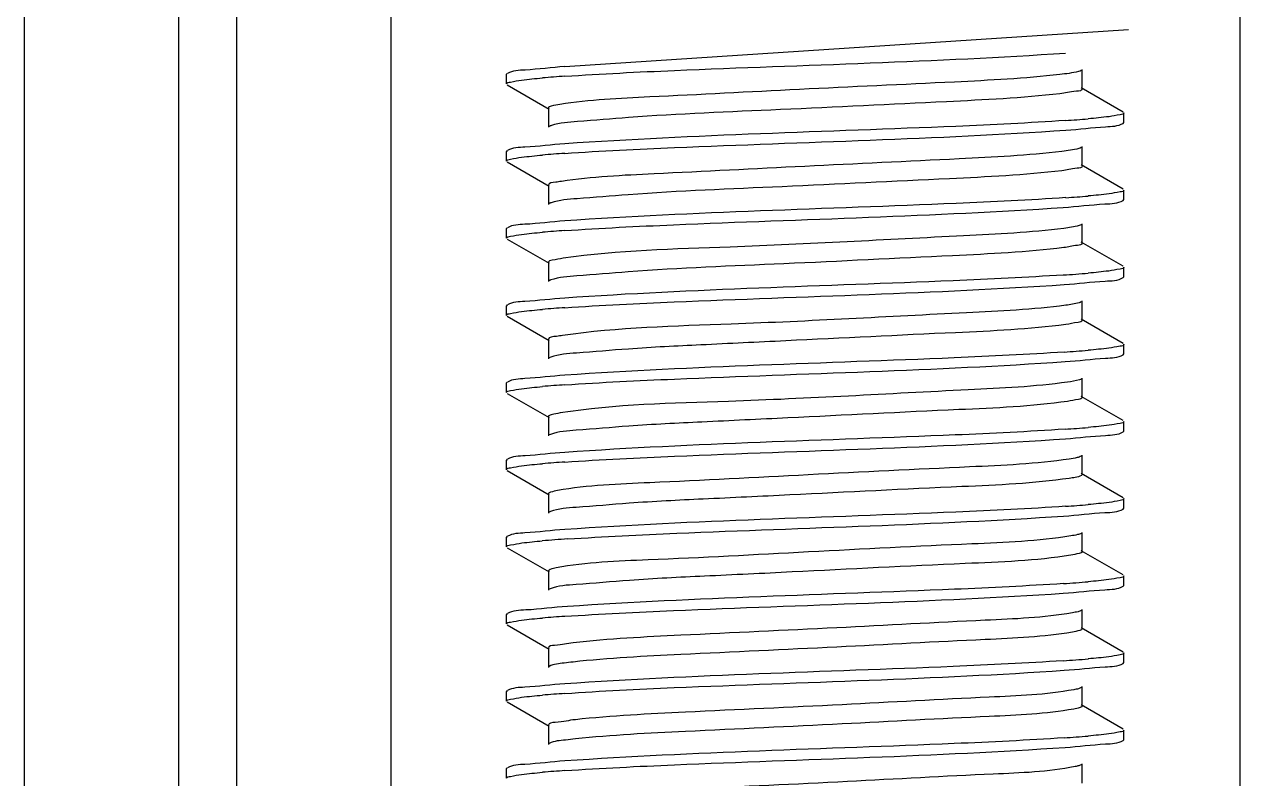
# Model space of a CAD drawing. Extents: x 1725261 to 1937680, y 860327 to 1571294.
# Drawn here: x 1831691.6 to 1832066.7, y 1215101.3 to 1215334.2 of the extents above; entities that cross this region are included whole.
import ezdxf

# ---------------------------------------------------------------- set-up
doc = ezdxf.new("R2010")
doc.units = 0
doc.header["$LTSCALE"] = 1000
doc.header["$MEASUREMENT"] = 0

msp = doc.modelspace()

# ---------------------------------------------------------------- linework, layer by layer
at = {"linetype": 'Continuous'}
for p, q in [((1831691.64, 1215988.29), (1831691.64, 1211247.26)), ((1831739.26, 1215988.29), (1831739.26, 1211247.26)), ((1831757.12, 1215988.29), (1831757.12, 1211247.26)), ((1831804.75, 1215988.29), (1831804.75, 1211247.26)), ((1832066.69, 1215988.29), (1832066.69, 1211247.26)), ((1831858.46, 1215321.12), (1832032.39, 1215332.55)), ((1831840.69, 1215319.01), (1831840.47, 1215318.75)), ((1831840.47, 1215315.78), (1831840.47, 1215318.75)), ((1831840.47, 1215315.78), (1831840.47, 1215318.75)), ((1832018.08, 1215314.29), (1832018.08, 1215320.24)), ((1831840.69, 1215315.52), (1831853.62, 1215308.03)), ((1832030.75, 1215307.11), (1832017.82, 1215314.59)), ((1831853.36, 1215308.34), (1831853.36, 1215302.38)), ((1832030.97, 1215303.87), (1832030.97, 1215306.85)), ((1832030.97, 1215303.87), (1832030.97, 1215306.85)), ((1832030.75, 1215303.61), (1832030.97, 1215303.87)), ((1831840.69, 1215295.2), (1831840.47, 1215294.94)), ((1831840.47, 1215291.96), (1831840.47, 1215294.94)), ((1831840.47, 1215291.96), (1831840.47, 1215294.94)), ((1832018.08, 1215290.48), (1832018.08, 1215296.43)), ((1831840.69, 1215291.7), (1831853.62, 1215284.22)), ((1832030.75, 1215283.3), (1832017.82, 1215290.78)), ((1831853.36, 1215284.52), (1831853.36, 1215278.57)), ((1832030.75, 1215279.8), (1832030.97, 1215280.06)), ((1832030.97, 1215280.06), (1832030.97, 1215283.03)), ((1832030.97, 1215280.06), (1832030.97, 1215283.03)), ((1832018.08, 1215266.66), (1832018.08, 1215272.62)), ((1831840.69, 1215271.39), (1831840.47, 1215271.13)), ((1831840.47, 1215268.15), (1831840.47, 1215271.13)), ((1831840.47, 1215268.15), (1831840.47, 1215271.13)), ((1831840.69, 1215267.89), (1831853.62, 1215260.41)), ((1832030.75, 1215259.48), (1832017.82, 1215266.96)), ((1831853.36, 1215260.71), (1831853.36, 1215254.76)), ((1832030.97, 1215256.25), (1832030.97, 1215259.22)), ((1832030.97, 1215256.25), (1832030.97, 1215259.22)), ((1832030.75, 1215255.98), (1832030.97, 1215256.25)), ((1831840.69, 1215247.58), (1831840.47, 1215247.32)), ((1831840.47, 1215244.34), (1831840.47, 1215247.32)), ((1831840.47, 1215244.34), (1831840.47, 1215247.32)), ((1832018.08, 1215242.85), (1832018.08, 1215248.8)), ((1831840.69, 1215244.08), (1831853.62, 1215236.6)), ((1832030.75, 1215235.67), (1832017.82, 1215243.15)), ((1831853.36, 1215236.9), (1831853.36, 1215230.94)), ((1832030.97, 1215232.43), (1832030.97, 1215235.41)), ((1831854.07, 1215231.44), (1831853.62, 1215231.25)), ((1832030.75, 1215232.17), (1832030.97, 1215232.43)), ((1831840.69, 1215223.76), (1831840.47, 1215223.5)), ((1831840.47, 1215220.53), (1831840.47, 1215223.5)), ((1831840.47, 1215220.53), (1831840.47, 1215223.5)), ((1832018.08, 1215219.04), (1832018.08, 1215224.99)), ((1831840.69, 1215220.27), (1831853.62, 1215212.78)), ((1832030.75, 1215211.86), (1832017.82, 1215219.34)), ((1831853.36, 1215213.08), (1831853.36, 1215207.13)), ((1832030.75, 1215208.36), (1832030.97, 1215208.62)), ((1832030.97, 1215208.62), (1832030.97, 1215211.6)), ((1832030.97, 1215208.62), (1832030.97, 1215211.6)), ((1831854.01, 1215207.61), (1831853.62, 1215207.43)), ((1832018.08, 1215195.22), (1832018.08, 1215201.18)), ((1831840.69, 1215199.95), (1831840.47, 1215199.69)), ((1831840.47, 1215196.71), (1831840.47, 1215199.69)), ((1831840.47, 1215196.71), (1831840.47, 1215199.69)), ((1831840.69, 1215196.45), (1831853.62, 1215188.97)), ((1832030.75, 1215188.04), (1832017.82, 1215195.53)), ((1831853.36, 1215189.27), (1831853.36, 1215183.32)), ((1832030.97, 1215184.81), (1832030.97, 1215187.78)), ((1832030.97, 1215184.81), (1832030.97, 1215187.78)), ((1831853.97, 1215183.78), (1831853.62, 1215183.62)), ((1832030.75, 1215184.55), (1832030.97, 1215184.81)), ((1831840.69, 1215176.14), (1831840.47, 1215175.88)), ((1831840.47, 1215172.9), (1831840.47, 1215175.88)), ((1831840.47, 1215172.9), (1831840.47, 1215175.88)), ((1832018.08, 1215171.41), (1832018.08, 1215177.37)), ((1831840.69, 1215172.64), (1831853.62, 1215165.16)), ((1832030.75, 1215164.23), (1832017.82, 1215171.71)), ((1831853.36, 1215165.46), (1831853.36, 1215159.51)), ((1832030.97, 1215160.99), (1832030.97, 1215163.97)), ((1832030.97, 1215160.99), (1832030.97, 1215163.97)), ((1831853.93, 1215159.95), (1831853.62, 1215159.81)), ((1832030.75, 1215160.73), (1832030.97, 1215160.99)), ((1831840.69, 1215152.32), (1831840.47, 1215152.06)), ((1832018.08, 1215147.6), (1832018.08, 1215153.55)), ((1831840.47, 1215149.09), (1831840.47, 1215152.06)), ((1831840.47, 1215149.09), (1831840.47, 1215152.06)), ((1831840.69, 1215148.83), (1831853.62, 1215141.34)), ((1832030.75, 1215140.42), (1832017.82, 1215147.9)), ((1831853.36, 1215141.65), (1831853.36, 1215135.69)), ((1832030.75, 1215136.92), (1832030.97, 1215137.18)), ((1832030.97, 1215137.18), (1832030.97, 1215140.16)), ((1832030.97, 1215137.18), (1832030.97, 1215140.16)), ((1832018.08, 1215123.79), (1832018.08, 1215129.74)), ((1831840.69, 1215128.51), (1831840.47, 1215128.25)), ((1831840.47, 1215125.27), (1831840.47, 1215128.25)), ((1831840.47, 1215125.27), (1831840.47, 1215128.25)), ((1831840.69, 1215125.01), (1831853.62, 1215117.53)), ((1832030.75, 1215116.61), (1832017.82, 1215124.09)), ((1831853.36, 1215117.83), (1831853.36, 1215111.88)), ((1832030.97, 1215113.37), (1832030.97, 1215116.35)), ((1832030.97, 1215113.37), (1832030.97, 1215116.35)), ((1832030.75, 1215113.11), (1832030.97, 1215113.37)), ((1831840.69, 1215104.7), (1831840.47, 1215104.44)), ((1831840.47, 1215101.46), (1831840.47, 1215104.44)), ((1831840.47, 1215101.46), (1831840.47, 1215104.44)), ((1832018.08, 1215099.97), (1832018.08, 1215105.93))]:
    msp.add_line(p, q, dxfattribs=at)
for centre, radius, start, end in [((1831885.83, 1214909.31), 409.75, 93.8309, 94.8034), ((1831985.62, 1215713.06), 409.49, 273.831, 274.805), ((1831885.75, 1214886.61), 408.64, 93.8384, 94.8035), ((1831985.74, 1215687.85), 408.1, 273.8416, 274.804), ((1831885.75, 1214862.72), 408.71, 93.8379, 94.8036), ((1831984.66, 1215677.53), 421.63, 273.7501, 274.8057), ((1831885.85, 1214837.72), 409.9, 93.83, 94.8034), ((1831985.07, 1215648.55), 416.44, 273.7834, 274.8062), ((1831885.87, 1214813.63), 410.18, 93.8281, 94.8033), ((1831985.4, 1215620.62), 412.32, 273.8111, 274.8058), ((1831885.84, 1214790.22), 409.77, 93.8308, 94.8034), ((1831985.62, 1215594.06), 409.56, 273.8305, 274.805), ((1831886.87, 1214753.41), 422.82, 93.743, 94.805), ((1831984.78, 1215580.77), 420.12, 273.7591, 274.8063), ((1831885.75, 1214743.71), 408.65, 93.8383, 94.8036), ((1831984.65, 1215558.65), 421.81, 273.7489, 274.8056), ((1831885.85, 1214718.67), 409.88, 93.8301, 94.8034), ((1831985.06, 1215529.64), 416.6, 273.7824, 274.8062), ((1831885.87, 1214694.56), 410.18, 93.8281, 94.8033)]:
    msp.add_arc(centre, radius, start, end, dxfattribs=at)
for points, knots in [([(1831858.46, 1215318.14), (1831869.74, 1215318.91), (1831921.24, 1215321.39), (1831972.82, 1215322.58), (1832012.98, 1215325.32)], [0, 0, 0, 0, 0.219207, 1, 1, 1, 1]), ([(1831858.48, 1215321.12), (1831854.37, 1215320.84), (1831848.59, 1215320.04), (1831842.3, 1215319.94), (1831840.7, 1215319.01)], [0, 0, 0, 0, 0.690341, 1, 1, 1, 1]), ([(1832011.17, 1215318.68), (1832000.39, 1215317.44), (1831973.57, 1215316.09), (1831931.38, 1215314.15), (1831890.79, 1215311.99), (1831866.05, 1215310.91), (1831856.87, 1215309.45)], [0, 0, 0, 0, 0.210492, 0.520764, 0.819615, 1, 1, 1, 1]), ([(1832017.82, 1215319.94), (1832017.57, 1215319.79), (1832015.38, 1215319.12), (1832013.12, 1215318.9), (1832011.17, 1215318.68)], [0, 0, 0, 0, 0.130925, 1, 1, 1, 1]), ([(1831840.47, 1215315.78), (1831840.47, 1215316.21), (1831842.76, 1215316.5), (1831843.91, 1215316.81), (1831845.07, 1215316.96)], [0, 0, 0, 0, 0.271512, 1, 1, 1, 1]), ([(1832018.08, 1215314.29), (1832018.09, 1215313.65), (1832014.57, 1215313.42), (1832012.9, 1215312.92), (1832011.17, 1215312.72)], [0, 0, 0, 0, 0.268344, 1, 1, 1, 1]), ([(1832011.17, 1215312.72), (1831999.55, 1215311.39), (1831970.76, 1215310.05), (1831926.41, 1215307.81), (1831888.38, 1215306.32), (1831864.92, 1215304.35), (1831856.9, 1215303.75), (1831854.29, 1215302.95)], [0, 0, 0, 0, 0.223118, 0.549331, 0.848052, 0.947905, 1, 1, 1, 1]), ([(1831856.87, 1215309.45), (1831855.99, 1215309.31), (1831855.04, 1215309.08), (1831853.36, 1215308.68), (1831853.36, 1215308.34)], [0, 0, 0, 0, 0.719855, 1, 1, 1, 1]), ([(1832030.97, 1215306.85), (1832030.97, 1215306.42), (1832028.7, 1215306.13), (1832027.55, 1215305.82), (1832026.41, 1215305.67)], [0, 0, 0, 0, 0.27162, 1, 1, 1, 1]), ([(1831854.29, 1215302.95), (1831854.16, 1215302.91), (1831853.93, 1215302.84), (1831853.71, 1215302.74), (1831853.62, 1215302.68)], [0, 0, 0, 0, 0.565422, 1, 1, 1, 1]), ([(1832012.98, 1215304.48), (1832001.71, 1215303.71), (1831950.2, 1215301.23), (1831898.63, 1215300.04), (1831858.46, 1215297.31)], [0, 0, 0, 0, 0.219225, 1, 1, 1, 1]), ([(1832013.08, 1215301.51), (1832017.17, 1215301.79), (1832022.9, 1215302.58), (1832029.15, 1215302.69), (1832030.74, 1215303.61)], [0, 0, 0, 0, 0.690204, 1, 1, 1, 1]), ([(1831858.39, 1215294.33), (1831869.68, 1215295.1), (1831921.24, 1215297.58), (1831972.87, 1215298.77), (1832013.08, 1215301.51)], [0, 0, 0, 0, 0.219144, 1, 1, 1, 1]), ([(1831858.46, 1215297.31), (1831854.35, 1215297.03), (1831848.58, 1215296.23), (1831842.3, 1215296.12), (1831840.7, 1215295.2)], [0, 0, 0, 0, 0.690315, 1, 1, 1, 1]), ([(1832011.82, 1215294.94), (1832001.3, 1215293.68), (1831974.8, 1215292.36), (1831932.84, 1215290.38), (1831891.94, 1215288.27), (1831866.83, 1215287.12), (1831857.37, 1215285.71)], [0, 0, 0, 0, 0.205418, 0.513768, 0.814544, 1, 1, 1, 1]), ([(1832017.82, 1215296.13), (1832017.58, 1215295.99), (1832015.61, 1215295.37), (1832013.58, 1215295.15), (1832011.82, 1215294.94)], [0, 0, 0, 0, 0.133703, 1, 1, 1, 1]), ([(1831840.47, 1215291.96), (1831840.47, 1215292.4), (1831842.75, 1215292.68), (1831843.9, 1215293), (1831845.05, 1215293.14)], [0, 0, 0, 0, 0.271571, 1, 1, 1, 1]), ([(1832011.82, 1215288.99), (1832000.3, 1215287.6), (1831971.46, 1215286.29), (1831926.89, 1215284.01), (1831888.48, 1215282.54), (1831864.84, 1215280.52), (1831856.78, 1215279.95), (1831854.2, 1215279.11)], [0, 0, 0, 0, 0.220204, 0.547586, 0.848383, 0.94851, 1, 1, 1, 1]), ([(1832018.08, 1215290.48), (1832018.09, 1215289.89), (1832014.92, 1215289.62), (1832013.38, 1215289.18), (1832011.82, 1215288.99)], [0, 0, 0, 0, 0.269649, 1, 1, 1, 1]), ([(1831857.37, 1215285.71), (1831856.78, 1215285.62), (1831855.65, 1215285.3), (1831853.36, 1215285.33), (1831853.36, 1215284.52)], [0, 0, 0, 0, 0.421018, 1, 1, 1, 1]), ([(1832013.08, 1215280.67), (1832001.8, 1215279.9), (1831950.23, 1215277.42), (1831898.61, 1215276.23), (1831858.39, 1215273.49)], [0, 0, 0, 0, 0.219059, 1, 1, 1, 1]), ([(1832012.24, 1215277.64), (1832016.52, 1215277.93), (1832022.53, 1215278.76), (1832029.08, 1215278.84), (1832030.74, 1215279.8)], [0, 0, 0, 0, 0.691064, 1, 1, 1, 1]), ([(1832030.97, 1215283.03), (1832030.97, 1215282.6), (1832028.7, 1215282.32), (1832027.55, 1215282.01), (1832026.41, 1215281.86)], [0, 0, 0, 0, 0.271621, 1, 1, 1, 1]), ([(1831854.2, 1215279.11), (1831854.09, 1215279.08), (1831853.89, 1215279.01), (1831853.7, 1215278.92), (1831853.62, 1215278.87)], [0, 0, 0, 0, 0.559972, 1, 1, 1, 1]), ([(1831858.4, 1215270.51), (1831869.58, 1215271.28), (1831920.86, 1215273.75), (1831972.2, 1215274.97), (1832012.24, 1215277.64)], [0, 0, 0, 0, 0.218315, 1, 1, 1, 1]), ([(1831858.39, 1215273.49), (1831854.3, 1215273.21), (1831848.55, 1215272.42), (1831842.29, 1215272.31), (1831840.7, 1215271.39)], [0, 0, 0, 0, 0.690246, 1, 1, 1, 1]), ([(1832017.82, 1215272.32), (1832017.6, 1215272.19), (1832015.84, 1215271.61), (1832014.01, 1215271.4), (1832012.43, 1215271.2)], [0, 0, 0, 0, 0.136714, 1, 1, 1, 1]), ([(1831840.47, 1215268.15), (1831840.47, 1215268.58), (1831842.75, 1215268.87), (1831843.9, 1215269.18), (1831845.05, 1215269.33)], [0, 0, 0, 0, 0.271569, 1, 1, 1, 1]), ([(1832012.43, 1215271.2), (1832002.18, 1215269.91), (1831967.8, 1215268.27), (1831916.35, 1215265.37), (1831874.97, 1215264.37), (1831857.89, 1215261.97)], [0, 0, 0, 0, 0.200359, 0.665926, 1, 1, 1, 1]), ([(1832012.43, 1215265.25), (1832001.04, 1215263.81), (1831972.17, 1215262.53), (1831927.41, 1215260.2), (1831888.62, 1215258.76), (1831864.79, 1215256.68), (1831856.68, 1215256.14), (1831854.13, 1215255.27)], [0, 0, 0, 0, 0.217121, 0.545559, 0.848485, 0.948981, 1, 1, 1, 1]), ([(1832018.08, 1215266.66), (1832018.08, 1215266.13), (1832015.26, 1215265.82), (1832013.85, 1215265.43), (1832012.43, 1215265.25)], [0, 0, 0, 0, 0.271205, 1, 1, 1, 1]), ([(1831857.89, 1215261.97), (1831856.76, 1215261.81), (1831855.58, 1215261.51), (1831853.36, 1215261.15), (1831853.36, 1215260.71)], [0, 0, 0, 0, 0.725085, 1, 1, 1, 1]), ([(1832030.97, 1215259.22), (1832030.97, 1215258.78), (1832028.64, 1215258.5), (1832027.46, 1215258.18), (1832026.28, 1215258.03)], [0, 0, 0, 0, 0.271165, 1, 1, 1, 1]), ([(1831854.13, 1215255.27), (1831854.03, 1215255.24), (1831853.86, 1215255.18), (1831853.69, 1215255.1), (1831853.62, 1215255.06)], [0, 0, 0, 0, 0.555073, 1, 1, 1, 1]), ([(1832012.24, 1215256.8), (1832000.92, 1215256.05), (1831949.64, 1215253.59), (1831898.29, 1215252.4), (1831858.4, 1215249.68)], [0, 0, 0, 0, 0.221032, 1, 1, 1, 1]), ([(1831858.47, 1215246.71), (1831869.69, 1215247.47), (1831921.05, 1215249.94), (1831972.47, 1215251.15), (1832012.55, 1215253.85)], [0, 0, 0, 0, 0.218794, 1, 1, 1, 1]), ([(1832012.55, 1215253.85), (1832016.76, 1215254.13), (1832022.67, 1215254.95), (1832029.1, 1215255.04), (1832030.74, 1215255.98)], [0, 0, 0, 0, 0.69076, 1, 1, 1, 1]), ([(1831858.4, 1215249.68), (1831854.3, 1215249.4), (1831848.55, 1215248.6), (1831842.29, 1215248.49), (1831840.7, 1215247.58)], [0, 0, 0, 0, 0.690251, 1, 1, 1, 1]), ([(1832013.02, 1215247.47), (1832002.88, 1215246.12), (1831968.39, 1215244.52), (1831916.71, 1215241.53), (1831874.95, 1215240.6), (1831857.73, 1215238.14)], [0, 0, 0, 0, 0.197233, 0.664604, 1, 1, 1, 1]), ([(1832017.82, 1215248.5), (1832017.62, 1215248.39), (1832016.06, 1215247.85), (1832014.42, 1215247.65), (1832013.02, 1215247.47)], [0, 0, 0, 0, 0.139964, 1, 1, 1, 1]), ([(1831840.47, 1215244.34), (1831840.47, 1215244.77), (1831842.76, 1215245.06), (1831843.92, 1215245.37), (1831845.07, 1215245.52)], [0, 0, 0, 0, 0.271503, 1, 1, 1, 1]), ([(1832018.08, 1215242.85), (1832018.08, 1215242.37), (1832015.57, 1215242.03), (1832014.29, 1215241.68), (1832013.02, 1215241.51)], [0, 0, 0, 0, 0.272967, 1, 1, 1, 1]), ([(1832013.02, 1215241.51), (1832001.76, 1215240.01), (1831972.89, 1215238.76), (1831935.35, 1215236.89), (1831901.71, 1215235.28), (1831880.13, 1215234.24), (1831864.77, 1215232.85), (1831856.6, 1215232.33), (1831854.07, 1215231.44)], [0, 0, 0, 0, 0.213883, 0.543283, 0.707942, 0.848388, 0.949336, 1, 1, 1, 1]), ([(1831857.73, 1215238.14), (1831857.1, 1215238.05), (1831855.87, 1215237.7), (1831853.36, 1215237.78), (1831853.36, 1215236.9)], [0, 0, 0, 0, 0.42179, 1, 1, 1, 1]), ([(1832030.97, 1215235.41), (1832030.97, 1215234.97), (1832028.67, 1215234.69), (1832027.51, 1215234.37), (1832026.35, 1215234.22)], [0, 0, 0, 0, 0.27139, 1, 1, 1, 1]), ([(1832012.55, 1215233.01), (1832001.25, 1215232.25), (1831949.89, 1215229.78), (1831898.47, 1215228.59), (1831858.47, 1215225.87)], [0, 0, 0, 0, 0.220239, 1, 1, 1, 1]), ([(1832012.81, 1215230.05), (1832016.96, 1215230.33), (1832022.78, 1215231.14), (1832029.13, 1215231.24), (1832030.74, 1215232.17)], [0, 0, 0, 0, 0.690501, 1, 1, 1, 1]), ([(1831858.48, 1215222.9), (1831869.74, 1215223.66), (1831921.18, 1215226.14), (1831972.68, 1215227.34), (1832012.81, 1215230.05)], [0, 0, 0, 0, 0.219088, 1, 1, 1, 1]), ([(1831858.47, 1215225.87), (1831854.35, 1215225.59), (1831848.59, 1215224.79), (1831842.3, 1215224.68), (1831840.7, 1215223.76)], [0, 0, 0, 0, 0.690324, 1, 1, 1, 1]), ([(1832013.58, 1215223.73), (1832003.43, 1215222.3), (1831968.44, 1215220.77), (1831916.35, 1215217.57), (1831874.11, 1215216.91), (1831856.97, 1215214.21)], [0, 0, 0, 0, 0.195888, 0.668212, 1, 1, 1, 1]), ([(1832017.82, 1215224.69), (1832017.64, 1215224.59), (1832016.26, 1215224.09), (1832014.81, 1215223.91), (1832013.58, 1215223.73)], [0, 0, 0, 0, 0.143518, 1, 1, 1, 1]), ([(1831840.47, 1215220.53), (1831840.47, 1215220.96), (1831842.76, 1215221.24), (1831843.92, 1215221.56), (1831845.07, 1215221.71)], [0, 0, 0, 0, 0.27149, 1, 1, 1, 1]), ([(1832013.58, 1215217.78), (1832002.46, 1215216.21), (1831973.6, 1215215.01), (1831936, 1215213.1), (1831902.06, 1215211.48), (1831880.24, 1215210.45), (1831864.76, 1215209.01), (1831856.54, 1215208.53), (1831854.01, 1215207.61)], [0, 0, 0, 0, 0.210506, 0.540786, 0.706621, 0.84812, 0.949594, 1, 1, 1, 1]), ([(1832018.08, 1215219.04), (1832018.08, 1215218.6), (1832015.87, 1215218.24), (1832014.71, 1215217.94), (1832013.58, 1215217.78)], [0, 0, 0, 0, 0.275042, 1, 1, 1, 1]), ([(1831856.97, 1215214.21), (1831856.06, 1215214.07), (1831855.1, 1215213.83), (1831853.36, 1215213.44), (1831853.36, 1215213.08)], [0, 0, 0, 0, 0.720573, 1, 1, 1, 1]), ([(1832012.81, 1215209.22), (1832001.52, 1215208.45), (1831950.08, 1215205.98), (1831898.58, 1215204.78), (1831858.48, 1215202.06)], [0, 0, 0, 0, 0.219626, 1, 1, 1, 1]), ([(1832030.97, 1215211.6), (1832030.97, 1215211.16), (1832028.69, 1215210.88), (1832027.54, 1215210.57), (1832026.39, 1215210.42)], [0, 0, 0, 0, 0.271542, 1, 1, 1, 1]), ([(1831858.46, 1215199.08), (1831869.74, 1215199.85), (1831921.24, 1215202.33), (1831972.81, 1215203.52), (1832012.98, 1215206.25)], [0, 0, 0, 0, 0.219207, 1, 1, 1, 1]), ([(1832012.98, 1215206.25), (1832017.09, 1215206.53), (1832022.86, 1215207.33), (1832029.14, 1215207.44), (1832030.74, 1215208.36)], [0, 0, 0, 0, 0.690315, 1, 1, 1, 1]), ([(1831858.48, 1215202.06), (1831854.37, 1215201.78), (1831848.59, 1215200.98), (1831842.3, 1215200.87), (1831840.7, 1215199.95)], [0, 0, 0, 0, 0.690341, 1, 1, 1, 1]), ([(1831840.47, 1215196.71), (1831840.47, 1215197.15), (1831842.76, 1215197.43), (1831843.91, 1215197.75), (1831845.07, 1215197.9)], [0, 0, 0, 0, 0.271511, 1, 1, 1, 1]), ([(1832014.1, 1215199.99), (1832003.92, 1215198.47), (1831976.99, 1215197.31), (1831933.84, 1215195.18), (1831891.49, 1215192.87), (1831865.53, 1215191.94), (1831856.13, 1215190.26)], [0, 0, 0, 0, 0.195054, 0.509751, 0.81902, 1, 1, 1, 1]), ([(1832017.82, 1215200.88), (1832017.42, 1215200.65), (1832016.15, 1215200.34), (1832014.91, 1215200.12), (1832014.1, 1215199.99)], [0, 0, 0, 0, 0.361946, 1, 1, 1, 1]), ([(1832014.1, 1215194.04), (1832003.15, 1215192.4), (1831974.31, 1215191.27), (1831936.66, 1215189.31), (1831902.43, 1215187.69), (1831880.38, 1215186.65), (1831864.78, 1215185.19), (1831856.48, 1215184.73), (1831853.97, 1215183.78)], [0, 0, 0, 0, 0.207, 0.538089, 0.705109, 0.8477, 0.949766, 1, 1, 1, 1]), ([(1832018.08, 1215195.22), (1832018.08, 1215195.1), (1832016.71, 1215194.15), (1832015.36, 1215194.23), (1832014.1, 1215194.04)], [0, 0, 0, 0, 0.092175, 1, 1, 1, 1]), ([(1831856.13, 1215190.26), (1831855.43, 1215190.13), (1831854.65, 1215189.95), (1831853.36, 1215189.56), (1831853.36, 1215189.27)], [0, 0, 0, 0, 0.714305, 1, 1, 1, 1]), ([(1832030.97, 1215187.78), (1832030.97, 1215187.35), (1832028.7, 1215187.07), (1832027.55, 1215186.75), (1832026.41, 1215186.61)], [0, 0, 0, 0, 0.271618, 1, 1, 1, 1]), ([(1832012.98, 1215185.42), (1832001.7, 1215184.65), (1831950.19, 1215182.17), (1831898.62, 1215180.98), (1831858.46, 1215178.24)], [0, 0, 0, 0, 0.219234, 1, 1, 1, 1]), ([(1831859.27, 1215175.32), (1831870.5, 1215176.07), (1831921.52, 1215178.52), (1831972.6, 1215179.74), (1832012.32, 1215182.39)], [0, 0, 0, 0, 0.220435, 1, 1, 1, 1]), ([(1832012.32, 1215182.39), (1832016.59, 1215182.68), (1832022.57, 1215183.51), (1832029.09, 1215183.59), (1832030.74, 1215184.55)], [0, 0, 0, 0, 0.690986, 1, 1, 1, 1]), ([(1831858.46, 1215178.24), (1831854.35, 1215177.97), (1831848.58, 1215177.17), (1831842.3, 1215177.06), (1831840.7, 1215176.14)], [0, 0, 0, 0, 0.690316, 1, 1, 1, 1]), ([(1832014.59, 1215176.26), (1832004.5, 1215174.65), (1831977.42, 1215173.56), (1831933.95, 1215171.38), (1831891.25, 1215168.98), (1831865.1, 1215168.17), (1831855.77, 1215166.38)], [0, 0, 0, 0, 0.192604, 0.509424, 0.820982, 1, 1, 1, 1]), ([(1832017.82, 1215177.06), (1832017.47, 1215176.86), (1832016.37, 1215176.58), (1832015.29, 1215176.37), (1832014.59, 1215176.26)], [0, 0, 0, 0, 0.367593, 1, 1, 1, 1]), ([(1831840.47, 1215172.9), (1831840.47, 1215173.34), (1831842.82, 1215173.62), (1831844, 1215173.95), (1831845.18, 1215174.1)], [0, 0, 0, 0, 0.271089, 1, 1, 1, 1]), ([(1832018.08, 1215171.41), (1832018.08, 1215171.07), (1832016.41, 1215170.67), (1832015.47, 1215170.45), (1832014.59, 1215170.31)], [0, 0, 0, 0, 0.280331, 1, 1, 1, 1]), ([(1832014.59, 1215170.31), (1832003.81, 1215168.58), (1831975.01, 1215167.54), (1831937.34, 1215165.53), (1831902.83, 1215163.89), (1831880.54, 1215162.86), (1831864.81, 1215161.36), (1831856.44, 1215160.93), (1831853.93, 1215159.95)], [0, 0, 0, 0, 0.203373, 0.535211, 0.703427, 0.847147, 0.949865, 1, 1, 1, 1]), ([(1831855.77, 1215166.38), (1831855.16, 1215166.26), (1831854.46, 1215166.1), (1831853.36, 1215165.71), (1831853.36, 1215165.46)], [0, 0, 0, 0, 0.710691, 1, 1, 1, 1]), ([(1832030.97, 1215163.97), (1832030.97, 1215163.53), (1832028.65, 1215163.25), (1832027.48, 1215162.93), (1832026.31, 1215162.78)], [0, 0, 0, 0, 0.271257, 1, 1, 1, 1]), ([(1832012.32, 1215161.56), (1832001.12, 1215160.81), (1831950.1, 1215158.36), (1831899.02, 1215157.14), (1831859.27, 1215154.49)], [0, 0, 0, 0, 0.219935, 1, 1, 1, 1]), ([(1832012.23, 1215158.58), (1832016.52, 1215158.86), (1832022.52, 1215159.69), (1832029.08, 1215159.78), (1832030.74, 1215160.73)], [0, 0, 0, 0, 0.691075, 1, 1, 1, 1]), ([(1831858.39, 1215151.45), (1831869.57, 1215152.21), (1831920.85, 1215154.68), (1831972.19, 1215155.9), (1832012.23, 1215158.58)], [0, 0, 0, 0, 0.218297, 1, 1, 1, 1]), ([(1831859.27, 1215154.49), (1831854.97, 1215154.2), (1831848.94, 1215153.36), (1831842.37, 1215153.29), (1831840.7, 1215152.32)], [0, 0, 0, 0, 0.691141, 1, 1, 1, 1]), ([(1832015.05, 1215152.52), (1832006.18, 1215151), (1831981.84, 1215150), (1831941.6, 1215147.79), (1831899.19, 1215145.87), (1831872.03, 1215144.5), (1831860.99, 1215143.29)], [0, 0, 0, 0, 0.175014, 0.471824, 0.784132, 1, 1, 1, 1]), ([(1832017.82, 1215153.25), (1832017.51, 1215153.07), (1832016.58, 1215152.81), (1832015.64, 1215152.62), (1832015.05, 1215152.52)], [0, 0, 0, 0, 0.373885, 1, 1, 1, 1]), ([(1831840.47, 1215149.09), (1831840.47, 1215149.52), (1831842.75, 1215149.81), (1831843.9, 1215150.12), (1831845.05, 1215150.27)], [0, 0, 0, 0, 0.271572, 1, 1, 1, 1]), ([(1832015.05, 1215146.57), (1832006.18, 1215145.05), (1831981.84, 1215144.05), (1831941.6, 1215141.84), (1831899.19, 1215139.92), (1831872.03, 1215138.55), (1831860.99, 1215137.34)], [0, 0, 0, 0, 0.175014, 0.471824, 0.784132, 1, 1, 1, 1]), ([(1832018.08, 1215147.6), (1832018.08, 1215147.29), (1832016.66, 1215146.9), (1832015.82, 1215146.7), (1832015.05, 1215146.57)], [0, 0, 0, 0, 0.283723, 1, 1, 1, 1]), ([(1831860.99, 1215143.29), (1831859.08, 1215143.08), (1831857.26, 1215142.52), (1831853.35, 1215142.35), (1831853.36, 1215141.65)], [0, 0, 0, 0, 0.732819, 1, 1, 1, 1]), ([(1831860.99, 1215137.34), (1831860.07, 1215137.24), (1831857.63, 1215136.87), (1831854.98, 1215136.78), (1831853.62, 1215135.99)], [0, 0, 0, 0, 0.371801, 1, 1, 1, 1]), ([(1832012.23, 1215137.74), (1832000.9, 1215136.98), (1831949.63, 1215134.52), (1831898.29, 1215133.33), (1831858.39, 1215130.61)], [0, 0, 0, 0, 0.22106, 1, 1, 1, 1]), ([(1832030.97, 1215140.16), (1832030.97, 1215139.72), (1832028.64, 1215139.44), (1832027.46, 1215139.11), (1832026.28, 1215138.96)], [0, 0, 0, 0, 0.271157, 1, 1, 1, 1]), ([(1831858.47, 1215127.64), (1831869.69, 1215128.41), (1831921.05, 1215130.88), (1831972.47, 1215132.09), (1832012.54, 1215134.78)], [0, 0, 0, 0, 0.218782, 1, 1, 1, 1]), ([(1832012.54, 1215134.78), (1832016.76, 1215135.07), (1832022.66, 1215135.89), (1832029.1, 1215135.98), (1832030.74, 1215136.92)], [0, 0, 0, 0, 0.69077, 1, 1, 1, 1]), ([(1831858.39, 1215130.61), (1831854.3, 1215130.34), (1831848.55, 1215129.54), (1831842.29, 1215129.43), (1831840.7, 1215128.51)], [0, 0, 0, 0, 0.690248, 1, 1, 1, 1]), ([(1831840.47, 1215125.27), (1831840.47, 1215125.71), (1831842.76, 1215125.99), (1831843.91, 1215126.31), (1831845.07, 1215126.46)], [0, 0, 0, 0, 0.271504, 1, 1, 1, 1]), ([(1832015.48, 1215128.79), (1832006.9, 1215127.2), (1831982.94, 1215126.29), (1831943.06, 1215124.02), (1831900.46, 1215122.14), (1831872.99, 1215120.74), (1831861.7, 1215119.55)], [0, 0, 0, 0, 0.169916, 0.464788, 0.779028, 1, 1, 1, 1]), ([(1832017.82, 1215129.44), (1832017.55, 1215129.28), (1832016.77, 1215129.04), (1832015.98, 1215128.88), (1832015.48, 1215128.79)], [0, 0, 0, 0, 0.380929, 1, 1, 1, 1]), ([(1832015.48, 1215122.83), (1832006.9, 1215121.25), (1831982.94, 1215120.34), (1831943.06, 1215118.07), (1831900.46, 1215116.18), (1831872.99, 1215114.79), (1831861.7, 1215113.6)], [0, 0, 0, 0, 0.169916, 0.464788, 0.779028, 1, 1, 1, 1]), ([(1832018.08, 1215123.79), (1832018.08, 1215123.52), (1832016.88, 1215123.12), (1832016.14, 1215122.95), (1832015.48, 1215122.83)], [0, 0, 0, 0, 0.287813, 1, 1, 1, 1]), ([(1831861.7, 1215119.55), (1831859.62, 1215119.34), (1831857.64, 1215118.71), (1831853.36, 1215118.59), (1831853.36, 1215117.83)], [0, 0, 0, 0, 0.733736, 1, 1, 1, 1]), ([(1832030.97, 1215116.35), (1832030.97, 1215115.91), (1832028.67, 1215115.63), (1832027.51, 1215115.31), (1832026.35, 1215115.16)], [0, 0, 0, 0, 0.271384, 1, 1, 1, 1]), ([(1831861.7, 1215113.6), (1831860.69, 1215113.49), (1831858.01, 1215113.1), (1831855.1, 1215113.04), (1831853.62, 1215112.18)], [0, 0, 0, 0, 0.373853, 1, 1, 1, 1]), ([(1832012.54, 1215113.95), (1832001.24, 1215113.19), (1831949.88, 1215110.72), (1831898.46, 1215109.53), (1831858.47, 1215106.81)], [0, 0, 0, 0, 0.220263, 1, 1, 1, 1]), ([(1831858.48, 1215103.83), (1831869.74, 1215104.6), (1831921.18, 1215107.07), (1831972.68, 1215108.27), (1832012.8, 1215110.99)], [0, 0, 0, 0, 0.219081, 1, 1, 1, 1]), ([(1832012.8, 1215110.99), (1832016.95, 1215111.27), (1832022.78, 1215112.08), (1832029.13, 1215112.18), (1832030.74, 1215113.11)], [0, 0, 0, 0, 0.690508, 1, 1, 1, 1]), ([(1831858.47, 1215106.81), (1831854.35, 1215106.53), (1831848.59, 1215105.73), (1831842.3, 1215105.62), (1831840.7, 1215104.7)], [0, 0, 0, 0, 0.690323, 1, 1, 1, 1]), ([(1832015.88, 1215105.05), (1832007.6, 1215103.39), (1831984.03, 1215102.6), (1831944.51, 1215100.25), (1831901.74, 1215098.4), (1831873.97, 1215096.98), (1831862.45, 1215095.82)], [0, 0, 0, 0, 0.164798, 0.457724, 0.773903, 1, 1, 1, 1]), ([(1832017.82, 1215105.63), (1832017.59, 1215105.49), (1832016.94, 1215105.28), (1832016.29, 1215105.13), (1832015.88, 1215105.05)], [0, 0, 0, 0, 0.388853, 1, 1, 1, 1]), ([(1831840.47, 1215101.46), (1831840.47, 1215101.9), (1831842.76, 1215102.18), (1831843.92, 1215102.5), (1831845.07, 1215102.65)], [0, 0, 0, 0, 0.271489, 1, 1, 1, 1])]:
    msp.add_open_spline(points, degree=3, knots=knots, dxfattribs=at)
for points in [[(1831845.07, 1215316.96), (1831847.21, 1215317.24), (1831849.37, 1215317.44), (1831851.52, 1215317.62)], [(1832026.41, 1215305.67), (1832024.25, 1215305.39), (1832022.09, 1215305.19), (1832019.93, 1215305)], [(1831845.05, 1215293.14), (1831847.2, 1215293.42), (1831849.36, 1215293.62), (1831851.53, 1215293.81)], [(1832026.41, 1215281.86), (1832024.25, 1215281.58), (1832022.08, 1215281.37), (1832019.91, 1215281.19)], [(1831845.05, 1215269.33), (1831847.2, 1215269.61), (1831849.36, 1215269.81), (1831851.53, 1215270)], [(1832026.28, 1215258.03), (1832024.19, 1215257.76), (1832022.09, 1215257.56), (1832019.98, 1215257.38)], [(1831845.07, 1215245.52), (1831847.21, 1215245.8), (1831849.37, 1215246), (1831851.52, 1215246.18)], [(1832026.35, 1215234.22), (1832024.23, 1215233.95), (1832022.1, 1215233.75), (1832019.96, 1215233.57)], [(1831845.07, 1215221.71), (1831847.22, 1215221.99), (1831849.37, 1215222.19), (1831851.52, 1215222.37)], [(1832026.39, 1215210.42), (1832024.25, 1215210.14), (1832022.1, 1215209.94), (1832019.94, 1215209.75)], [(1831845.07, 1215197.9), (1831847.21, 1215198.17), (1831849.37, 1215198.37), (1831851.52, 1215198.56)], [(1832026.41, 1215186.61), (1832024.25, 1215186.33), (1832022.09, 1215186.12), (1832019.93, 1215185.94)], [(1831845.18, 1215174.1), (1831847.27, 1215174.36), (1831849.36, 1215174.56), (1831851.46, 1215174.74)], [(1832026.31, 1215162.78), (1832024.21, 1215162.51), (1832022.09, 1215162.31), (1832019.98, 1215162.13)], [(1831845.05, 1215150.27), (1831847.2, 1215150.55), (1831849.36, 1215150.75), (1831851.53, 1215150.93)], [(1832026.28, 1215138.96), (1832024.19, 1215138.69), (1832022.09, 1215138.5), (1832019.98, 1215138.32)], [(1831845.07, 1215126.46), (1831847.21, 1215126.74), (1831849.37, 1215126.94), (1831851.52, 1215127.12)], [(1832026.35, 1215115.16), (1832024.23, 1215114.88), (1832022.1, 1215114.69), (1832019.96, 1215114.51)], [(1831845.07, 1215102.65), (1831847.22, 1215102.92), (1831849.37, 1215103.12), (1831851.52, 1215103.31)]]:
    msp.add_open_spline(points, degree=3, dxfattribs=at)

doc.saveas('drawing.dxf')
